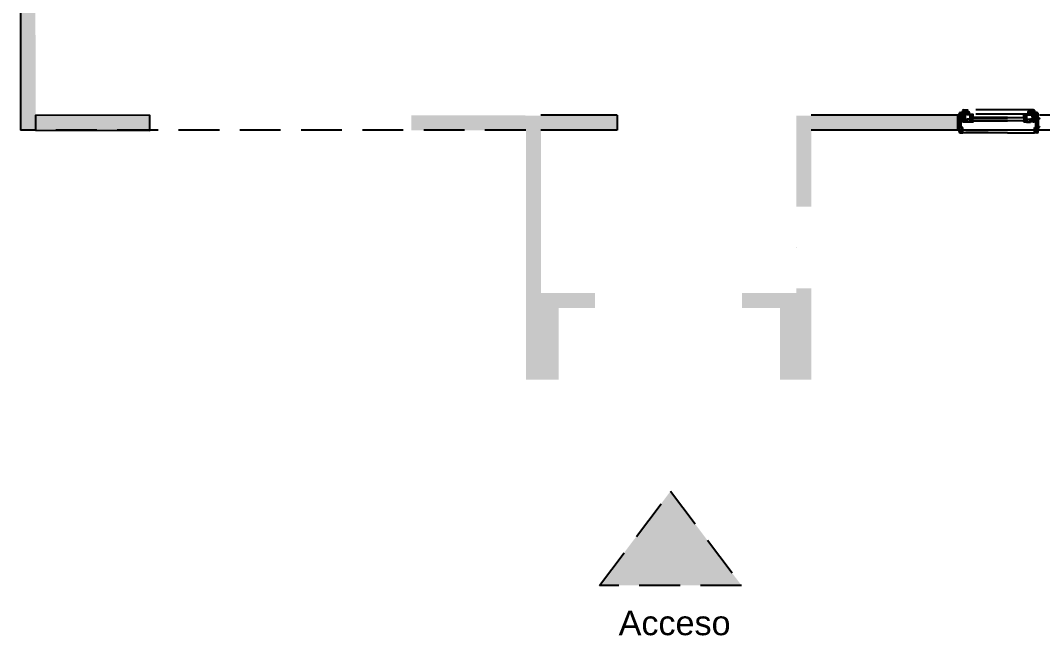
# Model space of a CAD drawing. Header units: millimetres. Extents: x 1.3 to 27.5, y 1.1 to 13.6.
# Drawn here: x 1.28 to 7.53, y 2.4 to 6.16 of the extents above; entities that cross this region are included whole.
import ezdxf

# ---------------------------------------------------------------- set-up
doc = ezdxf.new("R2010")
doc.units = ezdxf.units.MM
doc.linetypes.add('HIDDEN', pattern=[0.375, 0.25, -0.125])
for name, color, linetype in [('PDF_Texto', 7, 'Continuous'), ('U-00-Carpinteria-Ventana-Hoja', 1, 'Continuous'), ('U-00-Carpinteria-Ventana-Marco', 2, 'Continuous'), ('U-00-Grafica-AUX', 252, 'HIDDEN'), ('U-00-Muro-PANELES MADERA', 36, 'Continuous')]:
    doc.layers.add(name, color=color, linetype=linetype)
doc.layers.add('U-00-Carpinteria-Ventana-Vidrio', color=132, linetype='Continuous', lineweight=9, transparency=0.8)
doc.layers.add('U-00-Grafica-Hatch-Madera', color=7, linetype='Continuous', true_color=0xb8a47a)
doc.styles.add('PDF Arial', font='arial.ttf')

msp = doc.modelspace()

# ---------------------------------------------------------------- hatches: boundary and pattern name
at = {"layer": 'U-00-Grafica-AUX'}
h = msp.add_hatch(color=256, dxfattribs=at)
h.dxf.hatch_style = 1
h.paths.add_polyline_path([(5.2525, 3.2851), (4.8184, 2.7101), (5.6866, 2.7101)])
at = {"layer": 'U-00-Grafica-Hatch-Madera', "true_color": 0x784a3b}
h = msp.add_hatch(color=27, dxfattribs=at)
h.dxf.hatch_style = 1
h.paths.add_polyline_path([(1.2759, 6.315), (1.2759, 5.4927), (1.3679, 5.4927), (1.3684, 5.4927), (1.3679, 6.315)])
h = msp.add_hatch(color=27, dxfattribs=at)
h.dxf.hatch_style = 1
h.paths.add_polyline_path([(1.368, 5.5848), (1.3679, 5.4928), (2.0678, 5.4911), (2.068, 5.5831)])
h = msp.add_hatch(color=27, dxfattribs=at)
h.dxf.hatch_style = 1
h.paths.add_polyline_path([(3.668, 5.5848), (3.6678, 5.4928), (4.3679, 5.4911), (4.368, 5.5831)])
h = msp.add_hatch(color=27, dxfattribs=at)
h.dxf.hatch_style = 1
h.paths.add_polyline_path([(4.926, 5.5831), (3.6679, 5.5831), (3.6679, 5.4928), (4.926, 5.4928)])
h.paths.add_polyline_path([(4.46, 5.4927), (4.368, 5.4927), (4.368, 3.9672), (4.568, 3.9672), (4.568, 4.4064), (4.46, 4.4064), (4.46, 5.0946)])
h.paths.add_polyline_path([(4.7908, 4.4984), (4.46, 4.4984), (4.46, 4.4064), (4.568, 4.4064), (4.7908, 4.4064)])
h.paths.add_polyline_path([(6.0217, 4.4984), (5.6908, 4.4984), (5.6908, 4.4424), (5.6908, 4.4064), (6.0217, 4.4064)])
h.paths.add_polyline_path([(6.1137, 4.526), (6.0217, 4.526), (6.0217, 4.4064), (5.9217, 4.4064), (5.9217, 3.9672), (6.1137, 3.9672)])
h.paths.add_polyline_path([(6.1137, 5.4928), (6.0217, 5.4928), (6.0217, 5.026), (6.1137, 5.026)])
h.paths.add_polyline_path([(6.1137, 5.5831), (6.0217, 5.5831), (6.0217, 5.4928), (6.1137, 5.4928)])
h = msp.add_hatch(color=27, dxfattribs=at)
h.dxf.hatch_style = 1
h.paths.add_polyline_path([(4.926, 5.5847), (4.46, 5.5847), (4.46, 5.4927), (4.926, 5.4927)])
h = msp.add_hatch(color=27, dxfattribs=at)
h.dxf.hatch_style = 1
h.paths.add_polyline_path([(7.0098, 5.5847), (6.1137, 5.5847), (6.1137, 5.4927), (7.0098, 5.4927)])
h.paths.add_polyline_path([(7.5098, 5.5847), (7.5098, 5.4927)])

# ---------------------------------------------------------------- linework, layer by layer
at = {"layer": 'U-00-Carpinteria-Ventana-Hoja'}
for p, q in [((7.0329, 5.5671), (7.0329, 5.5651)), ((7.0391, 5.5762), (7.0391, 5.5726)), ((7.0401, 5.5716), (7.0413, 5.5716)), ((7.0407, 5.5728), (7.0407, 5.574)), ((7.0407, 5.574), (7.0429, 5.574)), ((7.0413, 5.5728), (7.0407, 5.5728)), ((7.0424, 5.5786), (7.0556, 5.5786)), ((7.0429, 5.574), (7.0429, 5.5756)), ((7.0439, 5.5766), (7.0454, 5.5766)), ((7.0464, 5.5756), (7.0464, 5.574)), ((7.0464, 5.574), (7.0481, 5.574)), ((7.0481, 5.5728), (7.0475, 5.5728)), ((7.0475, 5.5716), (7.0486, 5.5716)), ((7.0481, 5.574), (7.0481, 5.5728)), ((7.0496, 5.5726), (7.0496, 5.5756)), ((7.0506, 5.5766), (7.0521, 5.5766)), ((7.0531, 5.5756), (7.0531, 5.5467)), ((7.0556, 5.5771), (7.0546, 5.5771)), ((7.0546, 5.5771), (7.0546, 5.5452)), ((7.1038, 5.589), (7.0549, 5.589)), ((7.0859, 5.587), (7.0549, 5.587)), ((7.0561, 5.5781), (7.0561, 5.5776)), ((7.0869, 5.5452), (7.0869, 5.586)), ((7.0884, 5.5865), (7.0884, 5.5791)), ((7.0884, 5.5452), (7.0884, 5.5771)), ((7.0884, 5.5771), (7.1033, 5.5771)), ((7.1028, 5.587), (7.0889, 5.587)), ((7.0889, 5.5786), (7.1028, 5.5786)), ((7.1033, 5.5791), (7.1033, 5.5865)), ((7.1033, 5.5771), (7.1033, 5.5751)), ((7.1033, 5.5751), (7.104, 5.5751)), ((7.1048, 5.5758), (7.1048, 5.588)), ((7.4148, 5.5758), (7.4148, 5.588)), ((7.4163, 5.5751), (7.4155, 5.5751)), ((7.4158, 5.589), (7.4647, 5.589)), ((7.4163, 5.5791), (7.4163, 5.5865)), ((7.4312, 5.5771), (7.4163, 5.5771)), ((7.4163, 5.5771), (7.4163, 5.5751)), ((7.4168, 5.587), (7.4307, 5.587)), ((7.4307, 5.5786), (7.4168, 5.5786)), ((7.4312, 5.5865), (7.4312, 5.5791)), ((7.4312, 5.5452), (7.4312, 5.5771)), ((7.4327, 5.5452), (7.4327, 5.586)), ((7.4337, 5.587), (7.4647, 5.587)), ((7.4635, 5.5781), (7.4635, 5.5776)), ((7.4772, 5.5786), (7.464, 5.5786)), ((7.464, 5.5771), (7.465, 5.5771)), ((7.465, 5.5771), (7.465, 5.5452)), ((7.4665, 5.5756), (7.4665, 5.5467)), ((7.469, 5.5766), (7.4675, 5.5766)), ((7.47, 5.5726), (7.47, 5.5756)), ((7.4721, 5.5716), (7.471, 5.5716)), ((7.4732, 5.574), (7.4715, 5.574)), ((7.4715, 5.574), (7.4715, 5.5728)), ((7.4715, 5.5728), (7.4721, 5.5728)), ((7.4732, 5.5756), (7.4732, 5.574)), ((7.4757, 5.5766), (7.4742, 5.5766)), ((7.4767, 5.574), (7.4767, 5.5756)), ((7.4789, 5.574), (7.4767, 5.574)), ((7.4783, 5.5728), (7.4789, 5.5728)), ((7.4795, 5.5716), (7.4783, 5.5716)), ((7.4789, 5.5728), (7.4789, 5.574)), ((7.4805, 5.5762), (7.4805, 5.5726)), ((7.4867, 5.5671), (7.4867, 5.5651)), ((7.0329, 5.5651), (7.0399, 5.5651)), ((7.0399, 5.5572), (7.0329, 5.5572)), ((7.0329, 5.5572), (7.0329, 5.5552)), ((7.0399, 5.5651), (7.0399, 5.5572)), ((7.0399, 5.5626), (7.0531, 5.5626)), ((7.0399, 5.5597), (7.0531, 5.5597)), ((7.0414, 5.5507), (7.04, 5.5507)), ((7.0407, 5.5493), (7.0407, 5.5495)), ((7.0407, 5.5495), (7.0414, 5.5495)), ((7.043, 5.5483), (7.0415, 5.5483)), ((7.043, 5.5473), (7.043, 5.5483)), ((7.0454, 5.5463), (7.044, 5.5463)), ((7.0481, 5.5483), (7.0464, 5.5483)), ((7.0464, 5.5483), (7.0464, 5.5473)), ((7.0471, 5.5437), (7.1038, 5.5437)), ((7.0486, 5.5507), (7.0474, 5.5507)), ((7.0474, 5.5495), (7.0481, 5.5495)), ((7.0481, 5.5495), (7.0481, 5.5483)), ((7.0496, 5.5467), (7.0496, 5.5497)), ((7.0521, 5.5457), (7.0506, 5.5457)), ((7.0546, 5.5626), (7.0557, 5.5626)), ((7.0546, 5.5597), (7.055, 5.5597)), ((7.0546, 5.5452), (7.0869, 5.5452)), ((7.0581, 5.559), (7.0607, 5.558)), ((7.0587, 5.562), (7.0613, 5.561)), ((7.0635, 5.5424), (7.0635, 5.5437)), ((7.0635, 5.5437), (7.0894, 5.5437)), ((7.0894, 5.5424), (7.0635, 5.5424)), ((7.0637, 5.5574), (7.068, 5.5574)), ((7.0644, 5.5604), (7.068, 5.5604)), ((7.067, 5.5574), (7.067, 5.5452)), ((7.0848, 5.5613), (7.068, 5.5613)), ((7.068, 5.5613), (7.068, 5.5452)), ((7.0848, 5.5452), (7.0848, 5.5613)), ((7.0848, 5.5594), (7.0854, 5.5594)), ((7.0859, 5.5589), (7.0859, 5.5452)), ((7.1033, 5.5452), (7.0884, 5.5452)), ((7.0894, 5.5437), (7.0894, 5.5424)), ((7.104, 5.5472), (7.1033, 5.5472)), ((7.1033, 5.5472), (7.1033, 5.5452)), ((7.1048, 5.5447), (7.1048, 5.5465)), ((7.4148, 5.5447), (7.4148, 5.5465)), ((7.4155, 5.5472), (7.4163, 5.5472)), ((7.4725, 5.5437), (7.4158, 5.5437)), ((7.4163, 5.5472), (7.4163, 5.5452)), ((7.4163, 5.5452), (7.4312, 5.5452)), ((7.4302, 5.5437), (7.4302, 5.5424)), ((7.4561, 5.5437), (7.4302, 5.5437)), ((7.4302, 5.5424), (7.4561, 5.5424)), ((7.465, 5.5452), (7.4327, 5.5452)), ((7.4337, 5.5589), (7.4337, 5.5452)), ((7.4348, 5.5594), (7.4342, 5.5594)), ((7.4348, 5.5452), (7.4348, 5.5614)), ((7.4348, 5.5614), (7.4515, 5.5614)), ((7.4515, 5.5614), (7.4515, 5.5452)), ((7.4552, 5.5604), (7.4515, 5.5604)), ((7.4558, 5.5574), (7.4515, 5.5574)), ((7.4526, 5.5574), (7.4526, 5.5452)), ((7.4561, 5.5424), (7.4561, 5.5437)), ((7.4608, 5.562), (7.4583, 5.561)), ((7.4615, 5.559), (7.4589, 5.558)), ((7.465, 5.5626), (7.4639, 5.5626)), ((7.465, 5.5597), (7.4645, 5.5597)), ((7.4797, 5.5626), (7.4665, 5.5626)), ((7.4797, 5.5597), (7.4665, 5.5597)), ((7.4675, 5.5457), (7.469, 5.5457)), ((7.47, 5.5467), (7.47, 5.5497)), ((7.471, 5.5507), (7.4722, 5.5507)), ((7.4722, 5.5495), (7.4715, 5.5495)), ((7.4715, 5.5495), (7.4715, 5.5483)), ((7.4715, 5.5483), (7.4732, 5.5483)), ((7.4732, 5.5483), (7.4732, 5.5473)), ((7.4742, 5.5463), (7.4756, 5.5463)), ((7.4766, 5.5473), (7.4766, 5.5483)), ((7.4766, 5.5483), (7.4781, 5.5483)), ((7.4782, 5.5507), (7.4796, 5.5507)), ((7.4789, 5.5495), (7.4782, 5.5495)), ((7.4789, 5.5493), (7.4789, 5.5495)), ((7.4867, 5.5651), (7.4797, 5.5651)), ((7.4797, 5.5651), (7.4797, 5.5572)), ((7.4797, 5.5572), (7.4867, 5.5572)), ((7.4867, 5.5572), (7.4867, 5.5552))]:
    msp.add_line(p, q, dxfattribs=at)
for centre, radius, start, end in [((7.047, 5.5762), 0.00797, 153.71354, 180.00002), ((7.0401, 5.5726), 0.000996, 180.00002, 270.00002), ((7.0549, 5.5723), 0.0167, 90.00002, 153.71354), ((7.0413, 5.5722), 0.000597, 270.00002, 90.00002), ((7.0549, 5.5723), 0.0147, 90.00002, 151.60754), ((7.0424, 5.5791), 0.000498, 151.60754, 270.0008), ((7.0439, 5.5756), 0.000996, 90.00002, 180.00002), ((7.0454, 5.5756), 0.000996, 0.00002, 90.00002), ((7.0475, 5.5722), 0.000597, 90.00002, 270.00002), ((7.0486, 5.5726), 0.000996, 270.00002, 0.00002), ((7.0506, 5.5756), 0.000996, 90.00065, 180.00002), ((7.0521, 5.5756), 0.000996, 0.00002, 90.00065), ((7.0556, 5.5781), 0.000498, 0.00083, 90.00083), ((7.0556, 5.5776), 0.000498, 270.00002, 0.00083), ((7.0859, 5.586), 0.000996, 0.00002, 90.00002), ((7.0889, 5.5865), 0.000498, 90.00002, 180.00002), ((7.0889, 5.5791), 0.000498, 180.00002, 270.00083), ((7.1028, 5.5865), 0.000498, 0.00002, 90.00002), ((7.1028, 5.5791), 0.000498, 270.00083, 0.00002), ((7.1038, 5.588), 0.000996, 0.00002, 90.00002), ((7.104, 5.5758), 0.000747, 270.00002, 0.00002), ((7.4158, 5.588), 0.000996, 89.99998, 179.99998), ((7.4155, 5.5758), 0.000747, 179.99998, 269.99998), ((7.4168, 5.5865), 0.000498, 89.99998, 179.99998), ((7.4168, 5.5791), 0.000498, 179.99998, 269.99917), ((7.4307, 5.5865), 0.000498, 359.99998, 89.99998), ((7.4307, 5.5791), 0.000498, 269.99917, 359.99998), ((7.4337, 5.586), 0.000996, 89.99998, 179.99998), ((7.464, 5.5781), 0.000498, 89.99917, 179.99917), ((7.464, 5.5776), 0.000498, 179.99917, 269.99998), ((7.4647, 5.5723), 0.0167, 26.28646, 89.99998), ((7.4647, 5.5723), 0.0147, 28.39246, 89.99998), ((7.4675, 5.5756), 0.000996, 89.99935, 179.99998), ((7.469, 5.5756), 0.000996, 359.99998, 89.99935), ((7.471, 5.5726), 0.000996, 179.99998, 269.99998), ((7.4721, 5.5722), 0.000597, 269.99998, 89.99998), ((7.4742, 5.5756), 0.000996, 89.99998, 179.99998), ((7.4757, 5.5756), 0.000996, 359.99998, 89.99998), ((7.4772, 5.5791), 0.000498, 269.9992, 28.39246), ((7.4783, 5.5722), 0.000597, 89.99998, 269.99998), ((7.4795, 5.5726), 0.000996, 269.99998, 359.99998), ((7.4726, 5.5762), 0.00797, 359.99998, 26.28646), ((7.04, 5.5497), 0.000996, 90.00002, 199.47788), ((7.0471, 5.5522), 0.00846, 199.47788, 270.06657), ((7.0415, 5.5491), 0.000846, 169.79798, 267.89384), ((7.0414, 5.5501), 0.000597, 270.00002, 90.00002), ((7.044, 5.5473), 0.000996, 180.00002, 270.00002), ((7.0454, 5.5473), 0.000996, 270.00002, 0.00002), ((7.0474, 5.5501), 0.000597, 90.00002, 270.00002), ((7.0486, 5.5497), 0.000996, 0.00002, 90.00002), ((7.0506, 5.5467), 0.000996, 180.00002, 269.9994), ((7.0521, 5.5467), 0.000996, 269.9994, 0.00002), ((7.055, 5.5517), 0.00797, 67.44316, 90.00002), ((7.0557, 5.5547), 0.00797, 67.44316, 90.00002), ((7.0637, 5.5653), 0.00797, 247.44316, 270.00002), ((7.0644, 5.5683), 0.00797, 247.44316, 270.00002), ((7.0854, 5.5589), 0.000498, 0.00002, 90.00002), ((7.1038, 5.5447), 0.000996, 269.99922, 0.00002), ((7.104, 5.5465), 0.000747, 0.00002, 90.00002), ((7.4155, 5.5465), 0.000747, 89.99998, 179.99998), ((7.4158, 5.5447), 0.000996, 179.99998, 270.00078), ((7.4342, 5.5589), 0.000498, 89.99998, 179.99998), ((7.4552, 5.5683), 0.00797, 269.99998, 292.55684), ((7.4558, 5.5653), 0.00797, 269.99998, 292.55684), ((7.4639, 5.5547), 0.00797, 89.99998, 112.55684), ((7.4645, 5.5517), 0.00797, 89.99998, 112.55684), ((7.4675, 5.5467), 0.000996, 179.99998, 270.0006), ((7.469, 5.5467), 0.000996, 270.0006, 359.99998), ((7.471, 5.5497), 0.000996, 89.99998, 179.99998), ((7.4722, 5.5501), 0.000597, 269.99998, 89.99998), ((7.4725, 5.5522), 0.00846, 269.93343, 340.52212), ((7.4742, 5.5473), 0.000996, 179.99998, 269.99998), ((7.4756, 5.5473), 0.000996, 269.99998, 359.99998), ((7.4782, 5.5501), 0.000597, 89.99998, 269.99998), ((7.4781, 5.5492), 0.000846, 272.10616, 10.20202), ((7.4796, 5.5497), 0.000996, 340.52212, 89.99998)]:
    msp.add_arc(centre, radius, start, end, dxfattribs=at)
at = {"layer": 'U-00-Carpinteria-Ventana-Marco'}
for p, q in [((7.0486, 5.5686), (7.0098, 5.5686)), ((7.0098, 5.5686), (7.0098, 5.568)), ((7.01, 5.5675), (7.0118, 5.5665)), ((7.0125, 5.5667), (7.0129, 5.5674)), ((7.0129, 5.5674), (7.016, 5.5674)), ((7.0164, 5.5659), (7.0164, 5.5659)), ((7.0165, 5.5686), (7.0165, 5.5885)), ((7.0404, 5.5686), (7.0165, 5.5686)), ((7.0165, 5.5669), (7.0165, 5.5644)), ((7.018, 5.5109), (7.018, 5.5666)), ((7.0185, 5.5671), (7.0286, 5.5671)), ((7.0186, 5.5686), (7.0186, 5.5885)), ((7.0198, 5.5686), (7.0186, 5.5686)), ((7.022, 5.569), (7.0198, 5.5686)), ((7.02, 5.5885), (7.02, 5.5836)), ((7.02, 5.5801), (7.02, 5.5716)), ((7.02, 5.5716), (7.022, 5.5696)), ((7.021, 5.5826), (7.0284, 5.5826)), ((7.0284, 5.5811), (7.021, 5.5811)), ((7.022, 5.5696), (7.022, 5.569)), ((7.025, 5.601), (7.0404, 5.601)), ((7.0262, 5.599), (7.0309, 5.599)), ((7.0284, 5.5975), (7.0262, 5.5975)), ((7.0274, 5.5696), (7.0294, 5.5716)), ((7.0274, 5.569), (7.0274, 5.5696)), ((7.0297, 5.5686), (7.0274, 5.569)), ((7.0291, 5.5666), (7.0291, 5.5109)), ((7.0294, 5.5836), (7.0294, 5.5965)), ((7.0294, 5.5716), (7.0294, 5.5801)), ((7.0309, 5.5686), (7.0297, 5.5686)), ((7.0309, 5.599), (7.0309, 5.5686)), ((7.0309, 5.5965), (7.0404, 5.5965)), ((7.0309, 5.5626), (7.0309, 5.5666)), ((7.0314, 5.5671), (7.0496, 5.5671)), ((7.0368, 5.6035), (7.0368, 5.6029)), ((7.0368, 5.5941), (7.0368, 5.589)), ((7.0372, 5.5885), (7.0373, 5.5885)), ((7.0376, 5.6019), (7.0403, 5.6015)), ((7.0403, 5.5954), (7.0376, 5.5951)), ((7.0382, 5.6045), (7.0377, 5.6045)), ((7.0378, 5.589), (7.0381, 5.5931)), ((7.0382, 5.604), (7.0382, 5.6103)), ((7.0382, 5.603), (7.0382, 5.6045)), ((7.0397, 5.603), (7.0382, 5.603)), ((7.0392, 5.6035), (7.0387, 5.6035)), ((7.039, 5.5935), (7.0392, 5.5935)), ((7.0701, 5.592), (7.039, 5.592)), ((7.0391, 5.594), (7.0397, 5.594)), ((7.0397, 5.603), (7.0392, 5.6035)), ((7.0392, 5.5935), (7.0397, 5.594)), ((7.0397, 5.606), (7.0397, 5.6103)), ((7.0402, 5.6035), (7.0397, 5.603)), ((7.0402, 5.6035), (7.0397, 5.603)), ((7.0397, 5.594), (7.0402, 5.5935)), ((7.0397, 5.594), (7.0402, 5.5935)), ((7.0412, 5.6035), (7.0402, 5.6035)), ((7.0407, 5.603), (7.0402, 5.6035)), ((7.0402, 5.5935), (7.0407, 5.594)), ((7.0402, 5.5935), (7.0412, 5.5935)), ((7.0404, 5.601), (7.0404, 5.5806)), ((7.0572, 5.605), (7.0407, 5.605)), ((7.0417, 5.603), (7.0407, 5.603)), ((7.0407, 5.601), (7.0407, 5.5959)), ((7.0407, 5.594), (7.0417, 5.594)), ((7.0417, 5.603), (7.0412, 5.6035)), ((7.0412, 5.5935), (7.0417, 5.594)), ((7.0422, 5.6035), (7.0417, 5.603)), ((7.0422, 5.6035), (7.0417, 5.603)), ((7.0417, 5.594), (7.0422, 5.5935)), ((7.0417, 5.594), (7.0422, 5.5935)), ((7.0432, 5.6035), (7.0422, 5.6035)), ((7.0427, 5.603), (7.0422, 5.6035)), ((7.0422, 5.5935), (7.0427, 5.594)), ((7.0422, 5.5935), (7.0432, 5.5935)), ((7.0437, 5.603), (7.0427, 5.603)), ((7.0427, 5.594), (7.0437, 5.594)), ((7.0437, 5.603), (7.0432, 5.6035)), ((7.0432, 5.5935), (7.0437, 5.594)), ((7.0442, 5.6035), (7.0437, 5.603)), ((7.0437, 5.594), (7.0442, 5.5935)), ((7.0452, 5.6035), (7.0442, 5.6035)), ((7.0442, 5.5935), (7.0452, 5.5935)), ((7.0447, 5.595), (7.0447, 5.602)), ((7.0457, 5.603), (7.0452, 5.6035)), ((7.0452, 5.5935), (7.0457, 5.594)), ((7.0462, 5.6035), (7.0457, 5.603)), ((7.0457, 5.594), (7.0462, 5.5935)), ((7.0472, 5.6035), (7.0462, 5.6035)), ((7.0462, 5.5935), (7.0472, 5.5935)), ((7.0477, 5.603), (7.0472, 5.6035)), ((7.0472, 5.5935), (7.0477, 5.594)), ((7.0482, 5.6035), (7.0477, 5.603)), ((7.0477, 5.594), (7.0482, 5.5935)), ((7.0492, 5.6035), (7.0482, 5.6035)), ((7.0482, 5.5935), (7.0492, 5.5935)), ((7.0487, 5.6179), (7.0691, 5.6179)), ((7.0487, 5.6164), (7.0681, 5.6164)), ((7.0497, 5.603), (7.0492, 5.6035)), ((7.0492, 5.5935), (7.0497, 5.594)), ((7.0496, 5.5671), (7.0496, 5.5676)), ((7.0502, 5.6035), (7.0497, 5.603)), ((7.0497, 5.594), (7.0502, 5.5935)), ((7.0532, 5.6035), (7.0502, 5.6035)), ((7.0502, 5.5935), (7.0532, 5.5935)), ((7.0542, 5.5945), (7.0542, 5.6025)), ((7.0557, 5.5935), (7.0557, 5.6035)), ((7.0557, 5.6035), (7.0572, 5.6035)), ((7.0696, 5.5935), (7.0557, 5.5935)), ((7.0577, 5.604), (7.0577, 5.6045)), ((7.0676, 5.6045), (7.0676, 5.604)), ((7.0681, 5.6035), (7.0696, 5.6035)), ((7.0686, 5.6159), (7.0686, 5.6055)), ((7.0696, 5.6035), (7.0696, 5.5935)), ((7.0701, 5.6169), (7.0701, 5.605)), ((7.0701, 5.605), (7.0791, 5.605)), ((7.0711, 5.603), (7.0711, 5.599)), ((7.0717, 5.5973), (7.0711, 5.5973)), ((7.0711, 5.5973), (7.0711, 5.593)), ((7.0781, 5.6035), (7.0716, 5.6035)), ((7.0716, 5.5985), (7.0717, 5.5985)), ((7.0779, 5.5985), (7.0781, 5.5985)), ((7.0791, 5.5973), (7.0779, 5.5973)), ((7.0786, 5.599), (7.0786, 5.603)), ((7.0801, 5.604), (7.0801, 5.5983)), ((7.4505, 5.6179), (7.1206, 5.6179)), ((7.4495, 5.592), (7.1206, 5.592)), ((7.4395, 5.604), (7.4395, 5.5983)), ((7.4495, 5.605), (7.4405, 5.605)), ((7.4405, 5.5973), (7.4417, 5.5973)), ((7.441, 5.599), (7.441, 5.603)), ((7.4415, 5.6035), (7.448, 5.6035)), ((7.4417, 5.5985), (7.4415, 5.5985)), ((7.448, 5.5985), (7.4479, 5.5985)), ((7.4479, 5.5973), (7.4485, 5.5973)), ((7.4485, 5.603), (7.4485, 5.599)), ((7.4485, 5.5973), (7.4485, 5.593)), ((7.4495, 5.6169), (7.4495, 5.605)), ((7.4495, 5.592), (7.4806, 5.592)), ((7.4515, 5.6035), (7.45, 5.6035)), ((7.45, 5.6035), (7.45, 5.5935)), ((7.45, 5.5935), (7.4639, 5.5935)), ((7.4709, 5.6179), (7.4505, 5.6179)), ((7.451, 5.6159), (7.451, 5.6055)), ((7.4709, 5.6164), (7.4515, 5.6164)), ((7.452, 5.6045), (7.452, 5.604)), ((7.4619, 5.604), (7.4619, 5.6045)), ((7.4624, 5.605), (7.4789, 5.605)), ((7.4639, 5.6035), (7.4624, 5.6035)), ((7.4639, 5.5935), (7.4639, 5.6035)), ((7.4654, 5.5945), (7.4654, 5.6025)), ((7.4664, 5.6035), (7.4694, 5.6035)), ((7.4694, 5.5935), (7.4664, 5.5935)), ((7.4694, 5.6035), (7.4699, 5.603)), ((7.4699, 5.594), (7.4694, 5.5935)), ((7.4699, 5.603), (7.4704, 5.6035)), ((7.4704, 5.5935), (7.4699, 5.594)), ((7.47, 5.5671), (7.47, 5.5676)), ((7.4882, 5.5671), (7.47, 5.5671)), ((7.4704, 5.6035), (7.4714, 5.6035)), ((7.4714, 5.5935), (7.4704, 5.5935)), ((7.471, 5.5686), (7.5098, 5.5686)), ((7.4714, 5.6035), (7.4719, 5.603)), ((7.4719, 5.594), (7.4714, 5.5935)), ((7.4719, 5.603), (7.4724, 5.6035)), ((7.4724, 5.5935), (7.4719, 5.594)), ((7.4724, 5.6035), (7.4734, 5.6035)), ((7.4734, 5.5935), (7.4724, 5.5935)), ((7.4734, 5.6035), (7.4739, 5.603)), ((7.4739, 5.594), (7.4734, 5.5935)), ((7.4739, 5.603), (7.4744, 5.6035)), ((7.4744, 5.5935), (7.4739, 5.594)), ((7.4744, 5.6035), (7.4754, 5.6035)), ((7.4754, 5.5935), (7.4744, 5.5935)), ((7.4749, 5.595), (7.4749, 5.602)), ((7.4754, 5.6035), (7.4759, 5.603)), ((7.4759, 5.594), (7.4754, 5.5935)), ((7.4759, 5.603), (7.4764, 5.6035)), ((7.4759, 5.603), (7.4769, 5.603)), ((7.4764, 5.5935), (7.4759, 5.594)), ((7.4769, 5.594), (7.4759, 5.594)), ((7.4764, 5.6035), (7.4774, 5.6035)), ((7.4774, 5.5935), (7.4764, 5.5935)), ((7.4769, 5.603), (7.4774, 5.6035)), ((7.4774, 5.5935), (7.4769, 5.594)), ((7.4774, 5.6035), (7.4779, 5.603)), ((7.4774, 5.6035), (7.4779, 5.603)), ((7.4779, 5.594), (7.4774, 5.5935)), ((7.4779, 5.594), (7.4774, 5.5935)), ((7.4779, 5.603), (7.4784, 5.6035)), ((7.4779, 5.603), (7.4789, 5.603)), ((7.4784, 5.5935), (7.4779, 5.594)), ((7.4789, 5.594), (7.4779, 5.594)), ((7.4784, 5.6035), (7.4793, 5.6035)), ((7.4793, 5.5935), (7.4784, 5.5935)), ((7.4789, 5.603), (7.4793, 5.6035)), ((7.4789, 5.601), (7.4789, 5.5959)), ((7.4793, 5.5935), (7.4789, 5.594)), ((7.4946, 5.601), (7.4792, 5.601)), ((7.4792, 5.601), (7.4792, 5.5806)), ((7.4887, 5.5965), (7.4792, 5.5965)), ((7.4792, 5.5686), (7.5031, 5.5686)), ((7.4793, 5.6035), (7.4798, 5.603)), ((7.4793, 5.6035), (7.4798, 5.603)), ((7.482, 5.6019), (7.4793, 5.6015)), ((7.4793, 5.5954), (7.482, 5.5951)), ((7.4798, 5.594), (7.4793, 5.5935)), ((7.4798, 5.594), (7.4793, 5.5935)), ((7.4798, 5.606), (7.4798, 5.6103)), ((7.4798, 5.603), (7.4803, 5.6035)), ((7.4798, 5.603), (7.4813, 5.603)), ((7.4803, 5.5935), (7.4798, 5.594)), ((7.4805, 5.594), (7.4798, 5.594)), ((7.4803, 5.6035), (7.4808, 5.6035)), ((7.4806, 5.5935), (7.4803, 5.5935)), ((7.4813, 5.604), (7.4813, 5.6103)), ((7.4813, 5.603), (7.4813, 5.6045)), ((7.4813, 5.6045), (7.4818, 5.6045)), ((7.4818, 5.589), (7.4815, 5.5931)), ((7.4823, 5.5885), (7.4823, 5.5885)), ((7.4828, 5.6035), (7.4828, 5.6029)), ((7.4828, 5.5941), (7.4828, 5.589)), ((7.4934, 5.599), (7.4887, 5.599)), ((7.4887, 5.599), (7.4887, 5.5686)), ((7.4887, 5.5686), (7.4899, 5.5686)), ((7.4887, 5.5626), (7.4887, 5.5666)), ((7.4899, 5.5686), (7.4922, 5.569)), ((7.4902, 5.5836), (7.4902, 5.5965)), ((7.4902, 5.5716), (7.4902, 5.5801)), ((7.4922, 5.5696), (7.4902, 5.5716)), ((7.4905, 5.5666), (7.4905, 5.5109)), ((7.5011, 5.5671), (7.491, 5.5671)), ((7.4912, 5.5975), (7.4934, 5.5975)), ((7.4985, 5.5826), (7.4912, 5.5826)), ((7.4912, 5.5811), (7.4985, 5.5811)), ((7.4922, 5.569), (7.4922, 5.5696)), ((7.4995, 5.5716), (7.4975, 5.5696)), ((7.4975, 5.5696), (7.4975, 5.569)), ((7.4975, 5.569), (7.4998, 5.5686)), ((7.4995, 5.5885), (7.4995, 5.5836)), ((7.4995, 5.5801), (7.4995, 5.5716)), ((7.4998, 5.5686), (7.501, 5.5686)), ((7.501, 5.5686), (7.501, 5.5885)), ((7.5016, 5.5109), (7.5016, 5.5666)), ((7.5031, 5.5686), (7.5031, 5.5885)), ((7.5031, 5.5669), (7.5031, 5.5644)), ((7.5032, 5.5659), (7.5032, 5.5659)), ((7.5067, 5.5674), (7.5036, 5.5674)), ((7.5071, 5.5667), (7.5067, 5.5674)), ((7.5095, 5.5675), (7.5078, 5.5665)), ((7.5098, 5.5686), (7.5098, 5.568)), ((7.0108, 5.5646), (7.0098, 5.5646)), ((7.0098, 5.5646), (7.0098, 5.5622)), ((7.0098, 5.5622), (7.011, 5.5615)), ((7.011, 5.5159), (7.0098, 5.5153)), ((7.0098, 5.5153), (7.0098, 5.5129)), ((7.0098, 5.5129), (7.0108, 5.5129)), ((7.0098, 5.5095), (7.0098, 5.5089)), ((7.0098, 5.5089), (7.0098, 5.5095)), ((7.0098, 5.5089), (7.0309, 5.5089)), ((7.0118, 5.511), (7.01, 5.51)), ((7.0108, 5.5639), (7.0108, 5.5646)), ((7.0117, 5.5639), (7.0108, 5.5639)), ((7.0108, 5.5129), (7.0108, 5.5136)), ((7.0108, 5.5136), (7.0117, 5.5136)), ((7.011, 5.5615), (7.011, 5.5627)), ((7.011, 5.5627), (7.016, 5.5627)), ((7.011, 5.5147), (7.011, 5.5159)), ((7.016, 5.5147), (7.011, 5.5147)), ((7.0143, 5.5646), (7.0117, 5.5639)), ((7.0117, 5.5136), (7.0143, 5.5129)), ((7.0129, 5.5101), (7.0125, 5.5108)), ((7.016, 5.5101), (7.0129, 5.5101)), ((7.0148, 5.5646), (7.0143, 5.5646)), ((7.0143, 5.5129), (7.0148, 5.5129)), ((7.0153, 5.5639), (7.0153, 5.5641)), ((7.016, 5.5639), (7.0153, 5.5639)), ((7.0153, 5.5134), (7.0153, 5.5136)), ((7.0153, 5.5136), (7.016, 5.5136)), ((7.0165, 5.5622), (7.0165, 5.5373)), ((7.0165, 5.5373), (7.0165, 5.5152)), ((7.0165, 5.5131), (7.0165, 5.5106)), ((7.0404, 5.5089), (7.0165, 5.5089)), ((7.0165, 5.5089), (7.0165, 5.489)), ((7.0286, 5.5104), (7.0185, 5.5104)), ((7.0304, 5.5089), (7.0304, 5.481)), ((7.0314, 5.5621), (7.0309, 5.5626)), ((7.0309, 5.5616), (7.0314, 5.5621)), ((7.0309, 5.5607), (7.0309, 5.5616)), ((7.0314, 5.5602), (7.0309, 5.5607)), ((7.0309, 5.5597), (7.0314, 5.5602)), ((7.0309, 5.5557), (7.0309, 5.5597)), ((7.0309, 5.5089), (7.0309, 5.5527)), ((7.0496, 5.5552), (7.0314, 5.5552)), ((7.0319, 5.5537), (7.0486, 5.5537)), ((7.0404, 5.4765), (7.0404, 5.5089)), ((7.0496, 5.5547), (7.0496, 5.5552)), ((7.47, 5.5547), (7.47, 5.5552)), ((7.47, 5.5552), (7.4882, 5.5552)), ((7.4877, 5.5537), (7.471, 5.5537)), ((7.4792, 5.4765), (7.4792, 5.5089)), ((7.4792, 5.5089), (7.5031, 5.5089)), ((7.4882, 5.5621), (7.4887, 5.5626)), ((7.4887, 5.5617), (7.4882, 5.5621)), ((7.4882, 5.5602), (7.4887, 5.5607)), ((7.4887, 5.5597), (7.4882, 5.5602)), ((7.4887, 5.5607), (7.4887, 5.5617)), ((7.4887, 5.5557), (7.4887, 5.5597)), ((7.4887, 5.5089), (7.4887, 5.5527)), ((7.5098, 5.5089), (7.4887, 5.5089)), ((7.4892, 5.5089), (7.4892, 5.481)), ((7.491, 5.5104), (7.5011, 5.5104)), ((7.5031, 5.5622), (7.5031, 5.5373)), ((7.5031, 5.5373), (7.5031, 5.5152)), ((7.5031, 5.5131), (7.5031, 5.5106)), ((7.5031, 5.5089), (7.5031, 5.489)), ((7.5036, 5.5639), (7.5043, 5.5639)), ((7.5086, 5.5627), (7.5036, 5.5627)), ((7.5036, 5.5147), (7.5086, 5.5147)), ((7.5043, 5.5136), (7.5036, 5.5136)), ((7.5036, 5.5101), (7.5067, 5.5101)), ((7.5043, 5.5639), (7.5043, 5.5641)), ((7.5043, 5.5134), (7.5043, 5.5136)), ((7.5048, 5.5646), (7.5053, 5.5646)), ((7.5053, 5.5129), (7.5048, 5.5129)), ((7.5053, 5.5646), (7.5079, 5.5639)), ((7.5079, 5.5136), (7.5053, 5.5129)), ((7.5067, 5.5101), (7.5071, 5.5108)), ((7.5078, 5.511), (7.5095, 5.51)), ((7.5079, 5.5639), (7.5088, 5.5639)), ((7.5088, 5.5136), (7.5079, 5.5136)), ((7.5086, 5.5616), (7.5086, 5.5627)), ((7.5098, 5.5622), (7.5086, 5.5616)), ((7.5086, 5.5147), (7.5086, 5.5159)), ((7.5086, 5.5159), (7.5098, 5.5153)), ((7.5088, 5.5639), (7.5088, 5.5646)), ((7.5088, 5.5646), (7.5098, 5.5646)), ((7.5088, 5.5129), (7.5088, 5.5136)), ((7.5098, 5.5129), (7.5088, 5.5129)), ((7.5098, 5.5646), (7.5098, 5.5622)), ((7.5098, 5.5153), (7.5098, 5.5129)), ((7.5098, 5.5095), (7.5098, 5.5089)), ((7.5098, 5.5089), (7.5098, 5.5095)), ((7.025, 5.4765), (7.0404, 5.4765)), ((7.0304, 5.481), (7.0404, 5.481)), ((7.3154, 5.478), (7.0404, 5.478)), ((7.3154, 5.478), (7.4792, 5.478)), ((7.4892, 5.481), (7.4792, 5.481)), ((7.4946, 5.4765), (7.4792, 5.4765))]:
    msp.add_line(p, q, dxfattribs=at)
for centre, radius, start, end in [((7.0103, 5.568), 0.000498, 180.00002, 240.00002), ((7.012, 5.567), 0.000498, 240.00002, 330.00002), ((7.016, 5.5669), 0.000498, 0.00002, 90.00002), ((7.0305, 5.5885), 0.014, 128.21324, 180.00002), ((7.0185, 5.5666), 0.000498, 90.00002, 180.00002), ((7.0305, 5.5885), 0.0119, 128.21324, 180.00002), ((7.0305, 5.5885), 0.0105, 128.21324, 180.00002), ((7.021, 5.5836), 0.000996, 180.00002, 270.00002), ((7.021, 5.5801), 0.000996, 90.00002, 180.00002), ((7.0262, 5.594), 0.00707, 99.62766, 128.21324), ((7.0262, 5.594), 0.00498, 90.00002, 128.21324), ((7.0262, 5.594), 0.00349, 90.00002, 128.21324), ((7.0284, 5.5965), 0.000996, 0.00002, 90.00002), ((7.0284, 5.5836), 0.000996, 270.00002, 0.00002), ((7.0284, 5.5801), 0.000996, 0.00002, 90.00002), ((7.0286, 5.5666), 0.000498, 0.00002, 90.00002), ((7.0314, 5.5666), 0.000498, 90.00002, 180.00002), ((7.0377, 5.6035), 0.000996, 90.00002, 180.00002), ((7.0377, 5.6029), 0.000996, 180.00002, 262.87501), ((7.0377, 5.5941), 0.000996, 97.12504, 180.00002), ((7.0372, 5.589), 0.000498, 180.00002, 270.00002), ((7.0373, 5.589), 0.000498, 270.00002, 355.27989), ((7.0391, 5.593), 0.000996, 90.00002, 175.27989), ((7.0432, 5.6103), 0.00498, 141.78681, 180.00002), ((7.0387, 5.604), 0.000498, 180.00002, 270.00002), ((7.039, 5.5928), 0.000747, 90.00002, 270.00002), ((7.0487, 5.606), 0.0119, 90.00002, 141.78681), ((7.0432, 5.6103), 0.00349, 141.78681, 180.00002), ((7.0407, 5.606), 0.000996, 180.00002, 270.00002), ((7.0402, 5.601), 0.000498, 0.00002, 82.87501), ((7.0402, 5.5959), 0.000498, 277.12504, 0.00002), ((7.0487, 5.606), 0.0105, 90.00002, 141.78681), ((7.0437, 5.602), 0.000996, 0.00002, 90.00002), ((7.0437, 5.595), 0.000996, 270.00002, 0.00002), ((7.0486, 5.5676), 0.000996, 0.00002, 90.00002), ((7.0532, 5.6025), 0.000996, 0.00002, 90.00002), ((7.0532, 5.5945), 0.000996, 270.00002, 0.00002), ((7.0572, 5.6045), 0.000498, 0.00002, 90.00002), ((7.0572, 5.604), 0.000498, 270.00002, 0.00002), ((7.0681, 5.6045), 0.000498, 90.00002, 180.00002), ((7.0681, 5.604), 0.000498, 180.00002, 270.00002), ((7.0681, 5.6159), 0.000498, 0.00002, 90.00002), ((7.0681, 5.6055), 0.000498, 270.00002, 0.00002), ((7.0691, 5.6169), 0.000996, 0.00002, 90.00002), ((7.0701, 5.593), 0.000996, 270.00002, 0.00002), ((7.0716, 5.603), 0.000498, 90.00002, 180.00002), ((7.0716, 5.599), 0.000498, 180.00002, 270.00002), ((7.0717, 5.5979), 0.000597, 270.00002, 90.00002), ((7.0779, 5.5979), 0.000597, 90.00002, 270.00002), ((7.0781, 5.603), 0.000498, 0.00002, 90.00002), ((7.0781, 5.599), 0.000498, 270.00002, 0.00002), ((7.0791, 5.604), 0.000996, 0.00002, 90.00002), ((7.0791, 5.5983), 0.000996, 270.00002, 0.00002), ((7.4405, 5.604), 0.000996, 89.99998, 179.99998), ((7.4405, 5.5983), 0.000996, 179.99998, 269.99998), ((7.4415, 5.603), 0.000498, 89.99998, 179.99998), ((7.4415, 5.599), 0.000498, 179.99998, 269.99998), ((7.4417, 5.5979), 0.000597, 269.99998, 89.99998), ((7.4479, 5.5979), 0.000597, 89.99998, 269.99998), ((7.448, 5.603), 0.000498, 359.99998, 89.99998), ((7.448, 5.599), 0.000498, 269.99998, 359.99998), ((7.4495, 5.593), 0.000996, 179.99998, 269.99998), ((7.4505, 5.6169), 0.000996, 89.99998, 179.99998), ((7.4515, 5.6159), 0.000498, 89.99998, 179.99998), ((7.4515, 5.6055), 0.000498, 179.99998, 269.99998), ((7.4515, 5.6045), 0.000498, 359.99998, 89.99998), ((7.4515, 5.604), 0.000498, 269.99998, 359.99998), ((7.4624, 5.6045), 0.000498, 89.99998, 179.99998), ((7.4624, 5.604), 0.000498, 179.99998, 269.99998), ((7.4664, 5.6025), 0.000996, 89.99998, 179.99998), ((7.4664, 5.5945), 0.000996, 179.99998, 269.99998), ((7.471, 5.5676), 0.000996, 89.99998, 179.99998), ((7.4709, 5.606), 0.0119, 38.21319, 89.99998), ((7.4709, 5.606), 0.0105, 38.21319, 89.99998), ((7.4759, 5.602), 0.000996, 89.99998, 179.99998), ((7.4759, 5.595), 0.000996, 179.99998, 269.99998), ((7.4789, 5.606), 0.000996, 269.99998, 359.99998), ((7.4793, 5.601), 0.000498, 97.12499, 179.99998), ((7.4793, 5.5959), 0.000498, 179.99998, 262.87496), ((7.4764, 5.6103), 0.00349, 359.99998, 38.21319), ((7.4764, 5.6103), 0.00498, 359.99998, 38.21319), ((7.4805, 5.593), 0.000996, 4.72011, 89.99998), ((7.4806, 5.5928), 0.000747, 269.99998, 89.99998), ((7.4808, 5.604), 0.000498, 269.99998, 359.99998), ((7.4818, 5.6035), 0.000996, 359.99998, 89.99998), ((7.4823, 5.589), 0.000498, 184.72011, 269.99998), ((7.4818, 5.6029), 0.000996, 277.12499, 359.99998), ((7.4818, 5.5941), 0.000996, 359.99998, 82.87496), ((7.4823, 5.589), 0.000498, 269.99998, 359.99998), ((7.4882, 5.5666), 0.000498, 359.99998, 89.99998), ((7.4912, 5.5965), 0.000996, 89.99998, 179.99998), ((7.4912, 5.5836), 0.000996, 179.99998, 269.99998), ((7.4912, 5.5801), 0.000996, 89.99998, 179.99998), ((7.491, 5.5666), 0.000498, 89.99998, 179.99998), ((7.4934, 5.594), 0.00498, 51.78676, 89.99998), ((7.4934, 5.594), 0.00349, 51.78676, 89.99998), ((7.4934, 5.594), 0.00707, 51.78676, 80.37234), ((7.4891, 5.5885), 0.0105, 359.99998, 51.78676), ((7.4891, 5.5885), 0.0119, 359.99998, 51.78676), ((7.4891, 5.5885), 0.014, 359.99998, 51.78676), ((7.4985, 5.5836), 0.000996, 269.99998, 359.99998), ((7.4985, 5.5801), 0.000996, 359.99998, 89.99998), ((7.5011, 5.5666), 0.000498, 359.99998, 89.99998), ((7.5036, 5.5669), 0.000498, 89.99998, 179.99998), ((7.5076, 5.567), 0.000498, 209.99998, 299.99998), ((7.5093, 5.568), 0.000498, 299.99998, 359.99998), ((7.0103, 5.5095), 0.000498, 120.00002, 180.00002), ((7.012, 5.5105), 0.000498, 30.00002, 120.00002), ((7.0148, 5.5641), 0.000498, 0.00002, 90.00002), ((7.0148, 5.5134), 0.000498, 270.00002, 0.00002), ((7.016, 5.5644), 0.000498, 270.00002, 0.00002), ((7.016, 5.5622), 0.000498, 0.00002, 90.00002), ((7.016, 5.5152), 0.000498, 270.00002, 0.00002), ((7.016, 5.5131), 0.000498, 0.00002, 90.00002), ((7.016, 5.5106), 0.000498, 270.00002, 0.00002), ((7.0185, 5.5109), 0.000498, 180.00002, 270.00002), ((7.0286, 5.5109), 0.000498, 270.00002, 0.00002), ((7.0314, 5.5557), 0.000498, 180.00002, 270.00002), ((7.0319, 5.5527), 0.000996, 90.00002, 180.00002), ((7.0486, 5.5547), 0.000996, 270.00002, 0.00002), ((7.471, 5.5547), 0.000996, 179.99998, 269.99998), ((7.4877, 5.5527), 0.000996, 359.99998, 89.99998), ((7.4882, 5.5557), 0.000498, 269.99998, 359.99998), ((7.491, 5.5109), 0.000498, 179.99998, 269.99998), ((7.5011, 5.5109), 0.000498, 269.99998, 359.99998), ((7.5036, 5.5644), 0.000498, 179.99998, 269.99998), ((7.5036, 5.5622), 0.000498, 89.99998, 179.99998), ((7.5036, 5.5152), 0.000498, 179.99998, 269.99998), ((7.5036, 5.5131), 0.000498, 89.99998, 179.99998), ((7.5036, 5.5106), 0.000498, 179.99998, 269.99998), ((7.5048, 5.5641), 0.000498, 89.99998, 179.99998), ((7.5048, 5.5134), 0.000498, 179.99998, 269.99998), ((7.5076, 5.5105), 0.000498, 59.99998, 149.99998), ((7.5093, 5.5095), 0.000498, 359.99998, 59.99998), ((7.0305, 5.489), 0.014, 180.00002, 231.78681), ((7.0262, 5.4835), 0.00707, 231.78681, 260.37239), ((7.4934, 5.4835), 0.00707, 279.62761, 308.21319), ((7.4891, 5.489), 0.014, 308.21319, 359.99998)]:
    msp.add_arc(centre, radius, start, end, dxfattribs=at)
at = {"layer": 'U-00-Carpinteria-Ventana-Vidrio'}
for p, q in [((7.3154, 5.5731), (7.0933, 5.5731)), ((7.0933, 5.5731), (7.0933, 5.5671)), ((7.1053, 5.5671), (7.0933, 5.5552)), ((7.1053, 5.5552), (7.0933, 5.5671)), ((7.0933, 5.5671), (7.0933, 5.5552)), ((7.0933, 5.5671), (7.3154, 5.5671)), ((7.0952, 5.5747), (7.0952, 5.5745)), ((7.0967, 5.576), (7.0954, 5.5751)), ((7.0956, 5.574), (7.0978, 5.5733)), ((7.0973, 5.5761), (7.097, 5.5761)), ((7.0973, 5.5751), (7.0973, 5.5761)), ((7.0998, 5.5751), (7.0973, 5.5751)), ((7.1023, 5.5761), (7.0998, 5.5751)), ((7.1023, 5.5751), (7.1023, 5.5761)), ((7.1048, 5.5751), (7.1023, 5.5751)), ((7.1048, 5.5766), (7.1048, 5.5751)), ((7.1056, 5.5771), (7.1053, 5.5771)), ((7.1053, 5.5552), (7.1053, 5.5671)), ((7.1073, 5.5741), (7.1061, 5.5768)), ((7.3154, 5.5731), (7.4262, 5.5731)), ((7.4262, 5.5671), (7.3154, 5.5671)), ((7.4123, 5.5741), (7.4135, 5.5768)), ((7.414, 5.5771), (7.4143, 5.5771)), ((7.4143, 5.5671), (7.4262, 5.5552)), ((7.4143, 5.5552), (7.4262, 5.5671)), ((7.4143, 5.5552), (7.4143, 5.5671)), ((7.4148, 5.5766), (7.4148, 5.5751)), ((7.4148, 5.5751), (7.4173, 5.5751)), ((7.4173, 5.5751), (7.4173, 5.5761)), ((7.4173, 5.5761), (7.4198, 5.5751)), ((7.4198, 5.5751), (7.4223, 5.5751)), ((7.424, 5.574), (7.4218, 5.5733)), ((7.4223, 5.5751), (7.4223, 5.5761)), ((7.4223, 5.5761), (7.4226, 5.5761)), ((7.4229, 5.576), (7.4241, 5.5751)), ((7.4244, 5.5747), (7.4244, 5.5745)), ((7.4262, 5.5731), (7.4262, 5.5671)), ((7.4262, 5.5671), (7.4262, 5.5552)), ((7.3154, 5.5552), (7.0933, 5.5552)), ((7.0933, 5.5552), (7.0933, 5.5492)), ((7.0933, 5.5492), (7.3154, 5.5492)), ((7.0952, 5.5476), (7.0952, 5.5478)), ((7.0967, 5.5463), (7.0954, 5.5472)), ((7.0956, 5.5483), (7.0978, 5.549)), ((7.0973, 5.5462), (7.097, 5.5462)), ((7.0998, 5.5472), (7.0973, 5.5472)), ((7.0973, 5.5472), (7.0973, 5.5462)), ((7.1023, 5.5462), (7.0998, 5.5472)), ((7.1048, 5.5472), (7.1023, 5.5472)), ((7.1023, 5.5472), (7.1023, 5.5462)), ((7.1048, 5.5457), (7.1048, 5.5472)), ((7.1056, 5.5452), (7.1053, 5.5452)), ((7.1073, 5.5482), (7.1061, 5.5455)), ((7.3154, 5.5552), (7.4262, 5.5552)), ((7.4262, 5.5492), (7.3154, 5.5492)), ((7.4123, 5.5482), (7.4135, 5.5455)), ((7.414, 5.5452), (7.4143, 5.5452)), ((7.4148, 5.5457), (7.4148, 5.5472)), ((7.4148, 5.5472), (7.4173, 5.5472)), ((7.4173, 5.5472), (7.4173, 5.5462)), ((7.4173, 5.5462), (7.4198, 5.5472)), ((7.4198, 5.5472), (7.4223, 5.5472)), ((7.424, 5.5483), (7.4218, 5.549)), ((7.4223, 5.5472), (7.4223, 5.5462)), ((7.4223, 5.5462), (7.4226, 5.5462)), ((7.4229, 5.5463), (7.4241, 5.5472)), ((7.4244, 5.5476), (7.4244, 5.5478)), ((7.4262, 5.5552), (7.4262, 5.5492))]:
    msp.add_line(p, q, dxfattribs=at)
for centre, radius, start, end in [((7.0957, 5.5747), 0.000498, 126.32685, 180.00002), ((7.0957, 5.5745), 0.000498, 180.00002, 252.3499), ((7.097, 5.5756), 0.000498, 90.00002, 126.32685), ((7.0981, 5.5743), 0.000996, 252.3499, 281.52394), ((7.102, 5.5553), 0.0184, 77.22798, 101.52394), ((7.1053, 5.5766), 0.000498, 90.00002, 180.00002), ((7.1056, 5.5766), 0.000498, 24.71747, 90.00002), ((7.1063, 5.5742), 0.000996, 257.22798, 358.91369), ((7.4133, 5.5742), 0.000996, 181.08631, 282.77202), ((7.414, 5.5766), 0.000498, 89.99998, 155.28253), ((7.4176, 5.5553), 0.0184, 78.47606, 102.77202), ((7.4143, 5.5766), 0.000498, 359.99998, 89.99998), ((7.4215, 5.5743), 0.000996, 258.47606, 287.6501), ((7.4226, 5.5756), 0.000498, 53.67315, 89.99998), ((7.4239, 5.5745), 0.000498, 287.6501, 359.99998), ((7.4239, 5.5747), 0.000498, 359.99998, 53.67315), ((7.0957, 5.5478), 0.000498, 107.65015, 180.00002), ((7.0957, 5.5476), 0.000498, 180.00002, 233.6732), ((7.097, 5.5467), 0.000498, 233.6732, 270.00002), ((7.0981, 5.548), 0.000996, 78.47611, 107.65015), ((7.102, 5.567), 0.0184, 258.47611, 282.77207), ((7.1053, 5.5457), 0.000498, 180.00002, 270.00002), ((7.1056, 5.5457), 0.000498, 270.00002, 335.28258), ((7.1063, 5.5481), 0.000996, 1.08636, 102.77207), ((7.4133, 5.5481), 0.000996, 77.22793, 178.91364), ((7.4176, 5.567), 0.0184, 257.22793, 281.52389), ((7.414, 5.5457), 0.000498, 204.71742, 269.99998), ((7.4143, 5.5457), 0.000498, 269.99998, 359.99998), ((7.4215, 5.548), 0.000996, 72.34985, 101.52389), ((7.4226, 5.5467), 0.000498, 269.99998, 306.3268), ((7.4239, 5.5478), 0.000498, 359.99998, 72.34985), ((7.4239, 5.5476), 0.000498, 306.3268, 359.99998)]:
    msp.add_arc(centre, radius, start, end, dxfattribs=at)
at = {"layer": 'U-00-Grafica-AUX'}
msp.add_line((4.3679, 5.4928), (1.3679, 5.4928), dxfattribs=at)
msp.add_lwpolyline([(5.2525, 3.2851), (5.2525, 3.2851), (5.6866, 2.7101), (4.8184, 2.7101)], close=True, dxfattribs=at)
at = {"layer": 'U-00-Muro-PANELES MADERA'}
for p, q in [((1.2759, 10.6887), (1.2759, 5.4927)), ((4.926, 5.5847), (4.46, 5.5847)), ((4.926, 5.5847), (4.926, 5.4927)), ((7.0098, 5.5847), (6.1137, 5.5847)), ((7.0098, 5.4927), (7.0098, 5.5847)), ((7.0098, 5.4927), (7.0098, 5.5847)), ((7.0098, 5.4927), (7.0098, 5.5847)), ((7.0098, 5.4927), (7.0098, 5.5847)), ((7.0098, 5.4927), (7.0098, 5.5797)), ((8.7919, 5.5847), (7.5098, 5.5847)), ((1.3679, 5.4927, 2.4), (1.2759, 5.4927, 2.4)), ((4.926, 5.4927), (4.46, 5.4927)), ((7.0098, 5.4927), (6.1137, 5.4927)), ((7.5098, 5.4927), (7.0098, 5.4927)), ((7.0594, 5.4927), (7.1969, 5.4927)), ((8.7919, 5.4927), (7.5098, 5.4927))]:
    msp.add_line(p, q, dxfattribs=at)
at = {"layer": 'U-00-Muro-PANELES MADERA', "extrusion": (-1, 0, 0)}
msp.add_line((6.0217, 4.776), (6.0217, 4.776, 0.5), dxfattribs=at)
at = {"layer": 'U-00-Muro-PANELES MADERA'}
msp.add_lwpolyline([(1.368, 5.5848), (1.3679, 5.4928), (2.0678, 5.4911), (2.068, 5.5831)], close=True, dxfattribs=at)

# ---------------------------------------------------------------- texts
at = {"layer": 'PDF_Texto', "insert": (4.9358, 2.4031), "char_height": 0.14941, "attachment_point": 7, "style": 'PDF Arial'}
msp.add_mtext('Acceso', dxfattribs=at)

doc.saveas('drawing.dxf')
